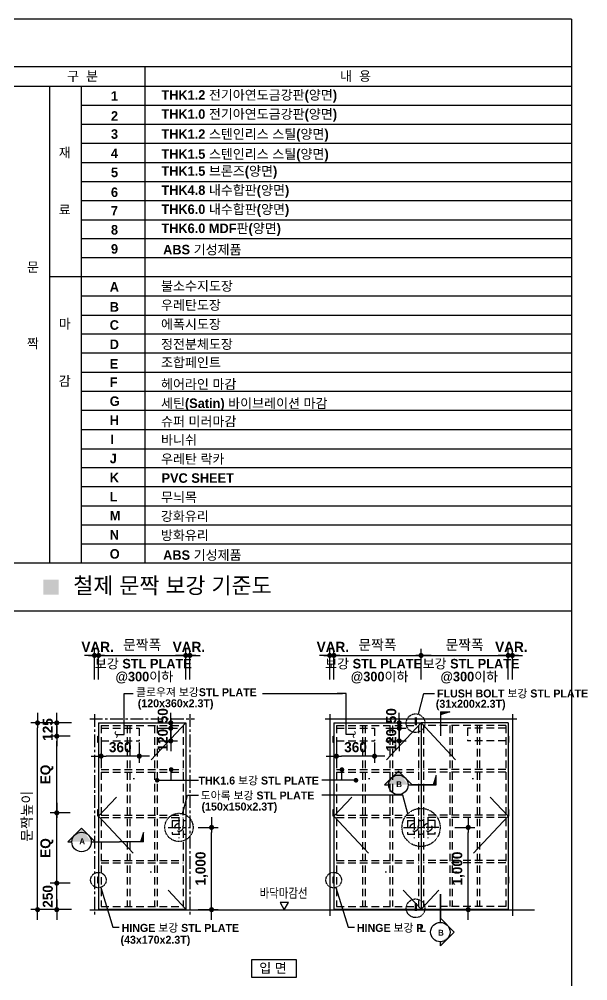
# Model space of a CAD drawing. Extents: x 2158 to 80698, y 2200 to 50885.
# Drawn here: x 56265 to 73092, y 21136 to 49582 of the extents above; entities that cross this region are included whole.
import ezdxf
from ezdxf.enums import TextEntityAlignment as Align

# ---------------------------------------------------------------- set-up
doc = ezdxf.new("R2010")
doc.units = 0
doc.header["$LTSCALE"] = 300
doc.header["$MEASUREMENT"] = 0
doc.header["$PDSIZE"] = -2
for name, pattern in [('CEN', [62, 60, -1, 0, -1]), ('CENTER', [2, 1.25, -0.25, 0.25, -0.25]), ('DASHDOT', [1, 0.5, -0.25, 0, -0.25]), ('HID', [2.3, 1.5, -0.8]), ('HIDDEN2', [1, 0.5, -0.5])]:
    doc.linetypes.add(name, pattern=pattern)
doc.layers.get('0').update_dxf_attribs({"linetype": 'CONTINUOUS'})
doc.layers.get('Defpoints').update_dxf_attribs({"color": 143, "linetype": 'CONTINUOUS'})
for name, color, linetype in [('A-ANNO-GRA1', 7, 'CONTINUOUS'), ('A-ANNO-LEAD', 4, 'CONTINUOUS'), ('A-ANNO-TEXT1', 7, 'CONTINUOUS'), ('A-CNTL', 1, 'CENTER'), ('A-CUTL', 7, 'CONTINUOUS'), ('A-DIMS', 7, 'CONTINUOUS'), ('A-DWXK-OPEN', 1, 'CENTER'), ('A-ELEV-LIN2', 7, 'CONTINUOUS'), ('A-MKXS-MAK1', 3, 'CONTINUOUS'), ('A-MKXS-MAK2', 3, 'CONTINUOUS'), ('A-MKXS-TEXT2', 7, 'CONTINUOUS'), ('A-ST-AXIS-BUB', 7, 'CONTINUOUS'), ('A-ST-AXIS-DIM', 7, 'CONTINUOUS'), ('A-XXXX-HID', 7, 'HID'), ('CEN1', 10, 'CEN'), ('DIM6', 6, 'CONTINUOUS'), ('ELE', 4, 'CONTINUOUS'), ('FIN2', 6, 'CONTINUOUS')]:
    doc.layers.add(name, color=color, linetype=linetype)
doc.styles.add('2020음성 1차', font='나눔고딕Bold.ttf')
doc.dimstyles.new('CDIM', dxfattribs={"dimscale": 100, "dimtxt": 3, "dimasz": 1, "dimexe": 2, "dimexo": 1, "dimgap": 1, "dimtad": 1, "dimdec": 0, "dimrnd": 0.5, "dimzin": 0, "dimdsep": 32, "dimtxsty": '2020음성 1차', "dimblk1": '_CIDOT', "dimblk2": '_CIDOT', "dimsah": 1, "dimcen": 5.5, "dimclrd": 2, "dimclre": 2, "dimclrt": 7, "dimadec": 0, "dimazin": 0, "dimtfac": 1, "dimtdec": 0, "dimtix": 1, "dimtmove": 2, "dimatfit": 1, "dimldrblk": 'DOT', "dimfxl": 1, "dimtolj": 1, "dimtzin": 0, "dimlwd": -1, "dimarcsym": 0})

# ---------------------------------------------------------------- blocks, each defined once
blk = doc.blocks.new('_CIDOT')
at = {"color": 0, "linetype": 'ByBlock'}
blk.add_line((2, 0), (-1, 0), dxfattribs=at)
at = {"color": 0, "linetype": 'ByBlock', "const_width": 0.5}
blk.add_lwpolyline([(-0.25, 0, 1), (0.25, 0, 1)], format="xyb", close=True, dxfattribs=at)
blk = doc.blocks.new('*D189')
at = {"layer": 'A-ST-AXIS-DIM'}
for p, q in [((57376, 24174), (57376, 24324)), ((57376, 23240), (57376, 24024)), ((57376, 23090), (57376, 22940))]:
    blk.add_line(p, q, dxfattribs=at)
at = {"layer": 'A-ST-AXIS-DIM', "lineweight": -2}
for p, q in [((57776, 24024), (57176, 24024)), ((57776, 23240), (57176, 23240))]:
    blk.add_line(p, q, dxfattribs=at)
at = {"layer": 'Defpoints', "color": 0}
for p in [(57376, 24024), (58594, 24024), (58594, 23240)]:
    blk.add_point(p, dxfattribs=at)
at = {"layer": 'A-ST-AXIS-DIM', "linetype": 'ByBlock', "xscale": 150, "yscale": 150, "zscale": 150}
for p, rotation in [((57376, 24024), 270), ((57376, 23240), 90)]:
    blk.add_blockref('_CIDOT', p, dxfattribs=dict(at, rotation=rotation))
at = {"layer": 'A-ST-AXIS-DIM', "color": 3, "ltscale": 10, "insert": (57111, 23632), "char_height": 300, "attachment_point": 5, "rotation": 90, "style": '2020음성 1차'}
blk.add_mtext('\\A1;250', dxfattribs=at)
blk = doc.blocks.new('_Dot')
at = {"color": 0, "lineweight": -2}
blk.add_line((-0.5, 0), (-1, 0), dxfattribs=at)
at = {"color": 0, "const_width": 0.5}
blk.add_lwpolyline([(-0.25, 0, 1), (0.25, 0, 1)], format="xyb", close=True, dxfattribs=at)
blk = doc.blocks.new('*D190')
at = {"layer": 'A-ELEV-LIN2', "linetype": 'Continuous', "lineweight": -2}
for p, q in [((57776, 26104), (57176, 26104)), ((57776, 24024), (57176, 24024))]:
    blk.add_line(p, q, dxfattribs=at)
at = {"layer": 'A-ELEV-LIN2', "linetype": 'Continuous'}
blk.add_line((57376, 24174), (57376, 25954), dxfattribs=at)
at = {"layer": 'Defpoints', "color": 0}
for p in [(57376, 26104), (58594, 26104), (58594, 24024)]:
    blk.add_point(p, dxfattribs=at)
at = {"layer": 'A-ELEV-LIN2', "linetype": 'ByBlock', "xscale": 150, "yscale": 150, "zscale": 150}
for p, rotation in [((57376, 26104), 90), ((57376, 24024), 270)]:
    blk.add_blockref('_CIDOT', p, dxfattribs=dict(at, rotation=rotation))
at = {"layer": 'A-ELEV-LIN2', "color": 3, "ltscale": 10, "insert": (57083, 25064), "char_height": 300, "attachment_point": 5, "rotation": 90, "style": '2020음성 1차'}
blk.add_mtext('\\A1;EQ', dxfattribs=at)
blk = doc.blocks.new('*D191')
at = {"layer": 'A-ST-AXIS-DIM', "lineweight": -2}
for p, q in [((57776, 28373), (57176, 28373)), ((57776, 26104), (57176, 26104))]:
    blk.add_line(p, q, dxfattribs=at)
at = {"layer": 'A-ST-AXIS-DIM'}
blk.add_line((57376, 26254), (57376, 28223), dxfattribs=at)
at = {"layer": 'Defpoints', "color": 0}
for p in [(57376, 28373), (58594, 28373), (58594, 26104)]:
    blk.add_point(p, dxfattribs=at)
at = {"layer": 'A-ST-AXIS-DIM', "linetype": 'ByBlock', "xscale": 150, "yscale": 150, "zscale": 150}
for p, rotation in [((57376, 28373), 90), ((57376, 26104), 270)]:
    blk.add_blockref('_CIDOT', p, dxfattribs=dict(at, rotation=rotation))
at = {"layer": 'A-ST-AXIS-DIM', "color": 3, "ltscale": 10, "insert": (57083, 27239), "char_height": 300, "attachment_point": 5, "rotation": 90, "style": '2020음성 1차'}
blk.add_mtext('\\A1;EQ', dxfattribs=at)
blk = doc.blocks.new('*D192')
at = {"layer": 'A-ST-AXIS-DIM'}
for p, q in [((57376, 28915), (57376, 29065)), ((57376, 28373), (57376, 28765)), ((57376, 28223), (57376, 28073))]:
    blk.add_line(p, q, dxfattribs=at)
at = {"layer": 'A-ST-AXIS-DIM', "lineweight": -2}
for p, q in [((57776, 28765), (57176, 28765)), ((57776, 28373), (57176, 28373))]:
    blk.add_line(p, q, dxfattribs=at)
at = {"layer": 'Defpoints', "color": 0}
for p in [(57376, 28765), (58594, 28765), (58594, 28373)]:
    blk.add_point(p, dxfattribs=at)
at = {"layer": 'A-ST-AXIS-DIM', "linetype": 'ByBlock', "xscale": 150, "yscale": 150, "zscale": 150}
for p, rotation in [((57376, 28765), 270), ((57376, 28373), 90)]:
    blk.add_blockref('_CIDOT', p, dxfattribs=dict(at, rotation=rotation))
at = {"layer": 'A-ST-AXIS-DIM', "color": 3, "ltscale": 10, "insert": (57111, 28569), "char_height": 300, "attachment_point": 5, "rotation": 90, "style": '2020음성 1차'}
blk.add_mtext('\\A1;125', dxfattribs=at)
blk = doc.blocks.new('*D193')
at = {"layer": 'A-ST-AXIS-DIM', "lineweight": -2}
for p, q in [((57808, 28765), (56608, 28765)), ((57808, 23240), (56608, 23240))]:
    blk.add_line(p, q, dxfattribs=at)
at = {"layer": 'A-ST-AXIS-DIM'}
blk.add_line((56808, 23390), (56808, 28615), dxfattribs=at)
at = {"layer": 'Defpoints', "color": 0}
for p in [(56808, 28765), (58349, 28765), (58349, 23240)]:
    blk.add_point(p, dxfattribs=at)
at = {"layer": 'A-ST-AXIS-DIM', "linetype": 'ByBlock', "xscale": 150, "yscale": 150, "zscale": 150}
for p, rotation in [((56808, 28765), 90), ((56808, 23240), 270)]:
    blk.add_blockref('_CIDOT', p, dxfattribs=dict(at, rotation=rotation))
at = {"layer": 'A-ST-AXIS-DIM', "color": 3, "ltscale": 10, "insert": (56505, 26002), "char_height": 300, "attachment_point": 5, "rotation": 90, "style": '2020음성 1차'}
blk.add_mtext('\\A1;문짝높이', dxfattribs=at)
blk = doc.blocks.new('*D194')
at = {"layer": 'A-ST-AXIS-DIM', "lineweight": -2}
for p, q in [((69153, 25673), (69753, 25673)), ((69153, 23240), (69753, 23240))]:
    blk.add_line(p, q, dxfattribs=at)
at = {"layer": 'A-ST-AXIS-DIM'}
blk.add_line((69553, 23390), (69553, 25523), dxfattribs=at)
at = {"layer": 'Defpoints', "color": 0}
for p in [(68335, 25673), (69553, 25673), (68335, 23240)]:
    blk.add_point(p, dxfattribs=at)
at = {"layer": 'A-ST-AXIS-DIM', "linetype": 'ByBlock', "xscale": 150, "yscale": 150, "zscale": 150}
for p, rotation in [((69553, 25673), 90), ((69553, 23240), 270)]:
    blk.add_blockref('_CIDOT', p, dxfattribs=dict(at, rotation=rotation))
at = {"layer": 'A-ST-AXIS-DIM', "color": 3, "ltscale": 10, "insert": (69260, 24456), "char_height": 300, "attachment_point": 5, "rotation": 90, "style": '2020음성 1차'}
blk.add_mtext('\\A1;1,000', dxfattribs=at)
blk = doc.blocks.new('*D195')
at = {"layer": 'A-ST-AXIS-DIM'}
for p, q in [((61044, 30760), (60894, 30760)), ((61316, 30760), (61194, 30760)), ((61466, 30760), (61616, 30760))]:
    blk.add_line(p, q, dxfattribs=at)
at = {"layer": 'A-ST-AXIS-DIM', "lineweight": -2}
for p, q in [((61194, 30044), (61194, 30960)), ((61316, 30044), (61316, 30960))]:
    blk.add_line(p, q, dxfattribs=at)
at = {"layer": 'Defpoints', "color": 0}
for p in [(61194, 30760), (61194, 29944), (61316, 29944)]:
    blk.add_point(p, dxfattribs=at)
at = {"layer": 'A-ST-AXIS-DIM', "linetype": 'ByBlock', "xscale": 150, "yscale": 150, "zscale": 150, "rotation": 180}
blk.add_blockref('_CIDOT', (61316, 30760), dxfattribs=at)
at = {"layer": 'A-ST-AXIS-DIM', "linetype": 'ByBlock', "xscale": 150, "yscale": 150, "zscale": 150}
blk.add_blockref('_CIDOT', (61194, 30760), dxfattribs=at)
at = {"layer": 'A-ST-AXIS-DIM', "color": 3, "ltscale": 10, "insert": (61286, 31014), "char_height": 300, "attachment_point": 5, "style": '2020음성 1차'}
blk.add_mtext('\\A1;VAR.', dxfattribs=at)
blk = doc.blocks.new('*D196')
at = {"layer": 'A-ST-AXIS-DIM'}
for p, q in [((58342, 30760), (58192, 30760)), ((58614, 30760), (58492, 30760)), ((58764, 30760), (58914, 30760))]:
    blk.add_line(p, q, dxfattribs=at)
at = {"layer": 'A-ST-AXIS-DIM', "lineweight": -2}
for p, q in [((58492, 30044), (58492, 30960)), ((58614, 30044), (58614, 30960))]:
    blk.add_line(p, q, dxfattribs=at)
at = {"layer": 'Defpoints', "color": 0}
for p in [(58492, 30760), (58492, 29944), (58614, 29944)]:
    blk.add_point(p, dxfattribs=at)
at = {"layer": 'A-ST-AXIS-DIM', "linetype": 'ByBlock', "xscale": 150, "yscale": 150, "zscale": 150, "rotation": 180}
blk.add_blockref('_CIDOT', (58614, 30760), dxfattribs=at)
at = {"layer": 'A-ST-AXIS-DIM', "linetype": 'ByBlock', "xscale": 150, "yscale": 150, "zscale": 150}
blk.add_blockref('_CIDOT', (58492, 30760), dxfattribs=at)
at = {"layer": 'A-ST-AXIS-DIM', "color": 3, "ltscale": 10, "insert": (58584, 31014), "char_height": 300, "attachment_point": 5, "style": '2020음성 1차'}
blk.add_mtext('\\A1;VAR.', dxfattribs=at)
blk = doc.blocks.new('*D197')
at = {"layer": 'A-ST-AXIS-DIM', "lineweight": -2}
for p, q in [((58614, 30044), (58614, 30960)), ((61194, 30044), (61194, 30960))]:
    blk.add_line(p, q, dxfattribs=at)
at = {"layer": 'A-ST-AXIS-DIM'}
blk.add_line((58764, 30760), (61044, 30760), dxfattribs=at)
at = {"layer": 'Defpoints', "color": 0}
for p in [(61194, 30760), (58614, 29944), (61194, 29944)]:
    blk.add_point(p, dxfattribs=at)
at = {"layer": 'A-ST-AXIS-DIM', "linetype": 'ByBlock', "xscale": 150, "yscale": 150, "zscale": 150, "rotation": 180}
blk.add_blockref('_CIDOT', (58614, 30760), dxfattribs=at)
at = {"layer": 'A-ST-AXIS-DIM', "linetype": 'ByBlock', "xscale": 150, "yscale": 150, "zscale": 150}
blk.add_blockref('_CIDOT', (61194, 30760), dxfattribs=at)
at = {"layer": 'A-ST-AXIS-DIM', "color": 3, "ltscale": 10, "insert": (59904, 31062), "char_height": 300, "attachment_point": 5, "style": '2020음성 1차'}
blk.add_mtext('\\A1;문짝폭', dxfattribs=at)
blk = doc.blocks.new('*D198')
at = {"layer": 'A-ST-AXIS-DIM', "lineweight": -2}
for p, q in [((58690, 28181), (58690, 27581)), ((59819, 28181), (59819, 27581))]:
    blk.add_line(p, q, dxfattribs=at)
at = {"layer": 'A-ST-AXIS-DIM'}
blk.add_line((59669, 27781), (58840, 27781), dxfattribs=at)
at = {"layer": 'Defpoints', "color": 0}
for p in [(58690, 28998), (59819, 28998), (58690, 27781)]:
    blk.add_point(p, dxfattribs=at)
at = {"layer": 'A-ST-AXIS-DIM', "linetype": 'ByBlock', "xscale": 150, "yscale": 150, "zscale": 150, "rotation": 180}
blk.add_blockref('_CIDOT', (58690, 27781), dxfattribs=at)
at = {"layer": 'A-ST-AXIS-DIM', "linetype": 'ByBlock', "xscale": 150, "yscale": 150, "zscale": 150}
blk.add_blockref('_CIDOT', (59819, 27781), dxfattribs=at)
at = {"layer": 'A-ST-AXIS-DIM', "color": 3, "ltscale": 10, "insert": (59254, 28046), "char_height": 300, "attachment_point": 5, "style": '2020음성 1차'}
blk.add_mtext('\\A1;360', dxfattribs=at)
blk = doc.blocks.new('*D199')
at = {"layer": 'A-ST-AXIS-DIM'}
for p, q in [((60750, 28755), (60750, 28905)), ((60750, 28232), (60750, 28605)), ((60750, 28082), (60750, 27932))]:
    blk.add_line(p, q, dxfattribs=at)
at = {"layer": 'A-ST-AXIS-DIM', "lineweight": -2}
for p, q in [((60350, 28605), (60950, 28605)), ((60350, 28232), (60950, 28232))]:
    blk.add_line(p, q, dxfattribs=at)
at = {"layer": 'Defpoints', "color": 0}
for p in [(59532, 28605), (60750, 28605), (59532, 28232)]:
    blk.add_point(p, dxfattribs=at)
at = {"layer": 'A-ST-AXIS-DIM', "linetype": 'ByBlock', "xscale": 150, "yscale": 150, "zscale": 150}
for p, rotation in [((60750, 28605), 270), ((60750, 28232), 90)]:
    blk.add_blockref('_CIDOT', p, dxfattribs=dict(at, rotation=rotation))
at = {"layer": 'A-ST-AXIS-DIM', "color": 3, "ltscale": 10, "insert": (60514, 28253), "char_height": 300, "attachment_point": 5, "rotation": 90, "style": '2020음성 1차'}
blk.add_mtext('\\A1;120', dxfattribs=at)
blk = doc.blocks.new('*D200')
at = {"layer": 'A-ST-AXIS-DIM'}
for p, q in [((60750, 28915), (60750, 29065)), ((60750, 28605), (60750, 28765)), ((60750, 28455), (60750, 28305))]:
    blk.add_line(p, q, dxfattribs=at)
at = {"layer": 'A-ST-AXIS-DIM', "lineweight": -2}
for p, q in [((60350, 28765), (60950, 28765)), ((60350, 28605), (60950, 28605))]:
    blk.add_line(p, q, dxfattribs=at)
at = {"layer": 'Defpoints', "color": 0}
for p in [(59532, 28765), (60750, 28765), (59532, 28605)]:
    blk.add_point(p, dxfattribs=at)
at = {"layer": 'A-ST-AXIS-DIM', "linetype": 'ByBlock', "xscale": 150, "yscale": 150, "zscale": 150}
for p, rotation in [((60750, 28765), 270), ((60750, 28605), 90)]:
    blk.add_blockref('_CIDOT', p, dxfattribs=dict(at, rotation=rotation))
at = {"layer": 'A-ST-AXIS-DIM', "color": 3, "ltscale": 10, "insert": (60514, 28977), "char_height": 300, "attachment_point": 5, "rotation": 90, "style": '2020음성 1차'}
blk.add_mtext('\\A1;50', dxfattribs=at)
blk = doc.blocks.new('*D201')
at = {"layer": 'A-ST-AXIS-DIM', "lineweight": -2}
for p, q in [((65653, 28181), (65653, 27581)), ((66782, 28181), (66782, 27581))]:
    blk.add_line(p, q, dxfattribs=at)
at = {"layer": 'A-ST-AXIS-DIM'}
blk.add_line((66632, 27781), (65803, 27781), dxfattribs=at)
at = {"layer": 'Defpoints', "color": 0}
for p in [(65653, 28998), (66782, 28998), (65653, 27781)]:
    blk.add_point(p, dxfattribs=at)
at = {"layer": 'A-ST-AXIS-DIM', "linetype": 'ByBlock', "xscale": 150, "yscale": 150, "zscale": 150, "rotation": 180}
blk.add_blockref('_CIDOT', (65653, 27781), dxfattribs=at)
at = {"layer": 'A-ST-AXIS-DIM', "linetype": 'ByBlock', "xscale": 150, "yscale": 150, "zscale": 150}
blk.add_blockref('_CIDOT', (66782, 27781), dxfattribs=at)
at = {"layer": 'A-ST-AXIS-DIM', "color": 3, "ltscale": 10, "insert": (66218, 28046), "char_height": 300, "attachment_point": 5, "style": '2020음성 1차'}
blk.add_mtext('\\A1;360', dxfattribs=at)
blk = doc.blocks.new('*D202')
at = {"layer": 'A-ST-AXIS-DIM'}
for p, q in [((67512, 28755), (67512, 28905)), ((67512, 28232), (67512, 28605)), ((67512, 28082), (67512, 27932))]:
    blk.add_line(p, q, dxfattribs=at)
at = {"layer": 'A-ST-AXIS-DIM', "lineweight": -2}
for p, q in [((67112, 28605), (67712, 28605)), ((67112, 28232), (67712, 28232))]:
    blk.add_line(p, q, dxfattribs=at)
at = {"layer": 'Defpoints', "color": 0}
for p in [(66295, 28605), (67512, 28605), (66295, 28232)]:
    blk.add_point(p, dxfattribs=at)
at = {"layer": 'A-ST-AXIS-DIM', "linetype": 'ByBlock', "xscale": 150, "yscale": 150, "zscale": 150}
for p, rotation in [((67512, 28605), 270), ((67512, 28232), 90)]:
    blk.add_blockref('_CIDOT', p, dxfattribs=dict(at, rotation=rotation))
at = {"layer": 'A-ST-AXIS-DIM', "color": 3, "ltscale": 10, "insert": (67276, 28253), "char_height": 300, "attachment_point": 5, "rotation": 90, "style": '2020음성 1차'}
blk.add_mtext('\\A1;120', dxfattribs=at)
blk = doc.blocks.new('*D203')
at = {"layer": 'A-ST-AXIS-DIM'}
for p, q in [((67512, 28915), (67512, 29065)), ((67512, 28605), (67512, 28765)), ((67512, 28455), (67512, 28305))]:
    blk.add_line(p, q, dxfattribs=at)
at = {"layer": 'A-ST-AXIS-DIM', "lineweight": -2}
for p, q in [((67112, 28765), (67712, 28765)), ((67112, 28605), (67712, 28605))]:
    blk.add_line(p, q, dxfattribs=at)
at = {"layer": 'Defpoints', "color": 0}
for p in [(66295, 28765), (67512, 28765), (66295, 28605)]:
    blk.add_point(p, dxfattribs=at)
at = {"layer": 'A-ST-AXIS-DIM', "linetype": 'ByBlock', "xscale": 150, "yscale": 150, "zscale": 150}
for p, rotation in [((67512, 28765), 270), ((67512, 28605), 90)]:
    blk.add_blockref('_CIDOT', p, dxfattribs=dict(at, rotation=rotation))
at = {"layer": 'A-ST-AXIS-DIM', "color": 3, "ltscale": 10, "insert": (67276, 28977), "char_height": 300, "attachment_point": 5, "rotation": 90, "style": '2020음성 1차'}
blk.add_mtext('\\A1;50', dxfattribs=at)
blk = doc.blocks.new('*D204')
at = {"layer": 'A-DIMS'}
for p, q in [((70587, 30760), (70437, 30760)), ((70859, 30760), (70737, 30760)), ((71009, 30760), (71159, 30760))]:
    blk.add_line(p, q, dxfattribs=at)
at = {"layer": 'A-DIMS', "lineweight": -2}
for p, q in [((70737, 30044), (70737, 30960)), ((70859, 30044), (70859, 30960))]:
    blk.add_line(p, q, dxfattribs=at)
at = {"layer": 'Defpoints', "color": 0}
for p in [(70737, 30760), (70737, 29944), (70859, 29944)]:
    blk.add_point(p, dxfattribs=at)
at = {"layer": 'A-DIMS', "linetype": 'ByBlock', "xscale": 150, "yscale": 150, "zscale": 150, "rotation": 180}
blk.add_blockref('_CIDOT', (70859, 30760), dxfattribs=at)
at = {"layer": 'A-DIMS', "linetype": 'ByBlock', "xscale": 150, "yscale": 150, "zscale": 150}
blk.add_blockref('_CIDOT', (70737, 30760), dxfattribs=at)
at = {"layer": 'A-DIMS', "color": 3, "ltscale": 10, "insert": (70829, 31014), "char_height": 300, "attachment_point": 5, "style": '2020음성 1차'}
blk.add_mtext('\\A1;VAR.', dxfattribs=at)
blk = doc.blocks.new('*D205')
at = {"layer": 'A-ST-AXIS-DIM'}
for p, q in [((65306, 30760), (65156, 30760)), ((65578, 30760), (65456, 30760)), ((65728, 30760), (65878, 30760))]:
    blk.add_line(p, q, dxfattribs=at)
at = {"layer": 'A-ST-AXIS-DIM', "lineweight": -2}
for p, q in [((65456, 30044), (65456, 30960)), ((65578, 30044), (65578, 30960))]:
    blk.add_line(p, q, dxfattribs=at)
at = {"layer": 'Defpoints', "color": 0}
for p in [(65456, 30760), (65456, 29944), (65578, 29944)]:
    blk.add_point(p, dxfattribs=at)
at = {"layer": 'A-ST-AXIS-DIM', "linetype": 'ByBlock', "xscale": 150, "yscale": 150, "zscale": 150, "rotation": 180}
blk.add_blockref('_CIDOT', (65578, 30760), dxfattribs=at)
at = {"layer": 'A-ST-AXIS-DIM', "linetype": 'ByBlock', "xscale": 150, "yscale": 150, "zscale": 150}
blk.add_blockref('_CIDOT', (65456, 30760), dxfattribs=at)
at = {"layer": 'A-ST-AXIS-DIM', "color": 3, "ltscale": 10, "insert": (65547, 31014), "char_height": 300, "attachment_point": 5, "style": '2020음성 1차'}
blk.add_mtext('\\A1;VAR.', dxfattribs=at)
blk = doc.blocks.new('*D206')
at = {"layer": 'A-ST-AXIS-DIM', "lineweight": -2}
for p, q in [((65578, 30044), (65578, 30960)), ((68157, 30044), (68157, 30960))]:
    blk.add_line(p, q, dxfattribs=at)
at = {"layer": 'A-ST-AXIS-DIM'}
blk.add_line((65728, 30760), (68007, 30760), dxfattribs=at)
at = {"layer": 'Defpoints', "color": 0}
for p in [(68157, 30760), (65578, 29944), (68157, 29944)]:
    blk.add_point(p, dxfattribs=at)
at = {"layer": 'A-ST-AXIS-DIM', "linetype": 'ByBlock', "xscale": 150, "yscale": 150, "zscale": 150, "rotation": 180}
blk.add_blockref('_CIDOT', (65578, 30760), dxfattribs=at)
at = {"layer": 'A-ST-AXIS-DIM', "linetype": 'ByBlock', "xscale": 150, "yscale": 150, "zscale": 150}
blk.add_blockref('_CIDOT', (68157, 30760), dxfattribs=at)
at = {"layer": 'A-ST-AXIS-DIM', "color": 3, "ltscale": 10, "insert": (66868, 31062), "char_height": 300, "attachment_point": 5, "style": '2020음성 1차'}
blk.add_mtext('\\A1;문짝폭', dxfattribs=at)
blk = doc.blocks.new('*D207')
at = {"layer": 'A-ST-AXIS-DIM', "lineweight": -2}
for p, q in [((68157, 30044), (68157, 30960)), ((70737, 30044), (70737, 30960))]:
    blk.add_line(p, q, dxfattribs=at)
at = {"layer": 'A-ST-AXIS-DIM'}
blk.add_line((68307, 30760), (70587, 30760), dxfattribs=at)
at = {"layer": 'Defpoints', "color": 0}
for p in [(70737, 30760), (68157, 29944), (70737, 29944)]:
    blk.add_point(p, dxfattribs=at)
at = {"layer": 'A-ST-AXIS-DIM', "linetype": 'ByBlock', "xscale": 150, "yscale": 150, "zscale": 150, "rotation": 180}
blk.add_blockref('_CIDOT', (68157, 30760), dxfattribs=at)
at = {"layer": 'A-ST-AXIS-DIM', "linetype": 'ByBlock', "xscale": 150, "yscale": 150, "zscale": 150}
blk.add_blockref('_CIDOT', (70737, 30760), dxfattribs=at)
at = {"layer": 'A-ST-AXIS-DIM', "color": 3, "ltscale": 10, "insert": (69447, 31062), "char_height": 300, "attachment_point": 5, "style": '2020음성 1차'}
blk.add_mtext('\\A1;문짝폭', dxfattribs=at)
blk = doc.blocks.new('*D210')
at = {"layer": 'A-ST-AXIS-DIM', "lineweight": -2}
for p, q in [((61557, 25673), (62157, 25673)), ((61557, 23240), (62157, 23240))]:
    blk.add_line(p, q, dxfattribs=at)
at = {"layer": 'A-ST-AXIS-DIM'}
blk.add_line((61957, 23390), (61957, 25523), dxfattribs=at)
at = {"layer": 'Defpoints', "color": 0}
for p in [(60740, 25673), (61957, 25673), (60740, 23240)]:
    blk.add_point(p, dxfattribs=at)
at = {"layer": 'A-ST-AXIS-DIM', "linetype": 'ByBlock', "xscale": 150, "yscale": 150, "zscale": 150}
for p, rotation in [((61957, 25673), 90), ((61957, 23240), 270)]:
    blk.add_blockref('_CIDOT', p, dxfattribs=dict(at, rotation=rotation))
at = {"layer": 'A-ST-AXIS-DIM', "color": 3, "ltscale": 10, "insert": (61664, 24456), "char_height": 300, "attachment_point": 5, "rotation": 90, "style": '2020음성 1차'}
blk.add_mtext('\\A1;1,000', dxfattribs=at)

msp = doc.modelspace()

# ---------------------------------------------------------------- hatches: boundary and pattern name
at = {"layer": 'A-MKXS-MAK1'}
h = msp.add_hatch(color=256, dxfattribs=at)
h.dxf.hatch_style = 1
edge = h.paths.add_edge_path()
edge.add_line((67891.4, 26935.5), (67483.6, 27343.3))
edge.add_line((67483.6, 27343.3), (67075.8, 26935.5))
edge.add_line((67075.8, 26935.5), (67195.3, 26935.5))
edge.add_arc((67483.6, 26935.5), 288.4, 360, 180, ccw=False)
edge.add_line((67772, 26935.5), (67891.4, 26935.5))
edge = h.paths.add_edge_path(flags=17)
edge.add_line((67891.4, 26935.5), (67483.6, 27343.3))
edge.add_arc((67483.6, 26935.5), 288.4, 0, 180)
h = msp.add_hatch(color=256, dxfattribs=at)
h.dxf.hatch_style = 1
edge = h.paths.add_edge_path()
edge.add_line((58513.4, 25247.3), (58105.6, 25655.1))
edge.add_line((58105.6, 25655.1), (57697.8, 25247.3))
edge.add_line((57697.8, 25247.3), (57817.2, 25247.3))
edge.add_arc((58105.6, 25247.3), 288.4, 360, 180, ccw=False)
edge.add_line((58393.9, 25247.3), (58513.4, 25247.3))
edge = h.paths.add_edge_path(flags=17)
edge.add_line((58513.4, 25247.3), (58105.6, 25655.1))
edge.add_arc((58105.6, 25247.3), 288.4, 0, 180)
h = msp.add_hatch(color=256, dxfattribs=at)
h.dxf.hatch_style = 1
edge = h.paths.add_edge_path()
edge.add_line((68732.4, 22980.5), (69140.2, 22572.6))
edge.add_line((69140.2, 22572.6), (68732.4, 22164.8))
edge.add_line((68732.4, 22164.8), (68732.4, 22284.3))
edge.add_arc((68732.4, 22572.6), 288.4, 270, 90)
edge.add_line((68732.4, 22861), (68732.4, 22980.5))
edge = h.paths.add_edge_path(flags=17)
edge.add_line((68732.4, 22980.5), (69140.2, 22572.6))
edge.add_arc((68732.4, 22572.6), 288.4, 270, 90, ccw=False)

# ---------------------------------------------------------------- linework, layer by layer
at = {"layer": 'A-ANNO-GRA1'}
for p, q in [((72608.3, 49582.1), (2200, 49582.1)), ((72608.3, 49582.1), (72608.3, 2200)), ((72608.3, 48170.2), (21496.4, 48170.2)), ((59993.8, 33486.1), (59993.8, 48170.2)), ((39849, 47605.4), (72608.3, 47605.4)), ((57170, 33486.1), (57170, 47605.4)), ((58111.3, 33486.1), (58111.3, 47605.4)), ((58111.3, 47040.7), (72608.3, 47040.7)), ((58111.3, 46475.9), (72608.3, 46475.9)), ((58111.3, 45911.1), (72608.3, 45911.1)), ((58111.3, 45346.3), (72608.3, 45346.3)), ((58111.3, 44781.6), (72608.3, 44781.6)), ((58111.3, 44216.8), (72608.3, 44216.8)), ((58111.3, 43652), (72608.3, 43652)), ((72608.3, 43087.3), (58111.3, 43087.3)), ((72608.3, 42522.5), (58111.3, 42522.5)), ((72608.3, 41957.7), (57170, 41957.7)), ((72608.3, 41392.9), (58111.3, 41392.9)), ((58111.3, 40828.2), (72608.3, 40828.2)), ((72608.3, 40263.4), (58111.3, 40263.4)), ((72608.3, 39698.6), (58111.3, 39698.6)), ((72608.3, 39133.8), (58111.3, 39133.8)), ((72608.3, 38569.1), (58111.3, 38569.1)), ((72608.3, 38004.3), (58111.3, 38004.3)), ((72608.3, 37439.5), (58111.3, 37439.5)), ((58111.3, 36874.8), (72608.3, 36874.8)), ((72608.3, 36310), (58111.3, 36310)), ((72608.3, 35745.2), (58111.3, 35745.2)), ((72608.3, 35180.4), (58111.3, 35180.4)), ((72608.3, 34615.7), (58111.3, 34615.7)), ((72608.3, 34050.9), (58111.3, 34050.9)), ((72608.3, 33486.1), (2200, 33486.1)), ((72608.3, 32074.2), (2200, 32074.2))]:
    msp.add_line(p, q, dxfattribs=at)
msp.add_lwpolyline([(63150, 21761), (64464.3, 21761), (64464.3, 21235.3), (63150, 21235.3)], close=True, dxfattribs=at)
at = {"layer": 'A-ANNO-LEAD'}
for p, q in [((59374, 29638.4), (59634.2, 29638.4)), ((59374, 28420.5), (59374, 29638.4)), ((65939.4, 29638.4), (65679.2, 29638.4)), ((65939.4, 28420.5), (65939.4, 29638.4)), ((68077.7, 29021.4), (68235.6, 29638.4)), ((68235.6, 29638.4), (68557.8, 29638.4)), ((59132.4, 28420.5), (59374, 28420.5)), ((66181.1, 28420.5), (65939.4, 28420.5)), ((60761.7, 27067.5), (60761.7, 27383.9)), ((65816.1, 27067.5), (65816.1, 27383.9)), ((60346.9, 27067.5), (61568.1, 27067.5)), ((66230.9, 27067.5), (65219.7, 27067.5)), ((61099.8, 26076.4), (61246.7, 26624.6)), ((61246.7, 26624.6), (61568.1, 26624.6)), ((67622.6, 26624.6), (65219.7, 26624.6)), ((67769.5, 26076.4), (67622.6, 26624.6)), ((58675.7, 23896.1), (59038.4, 22724.4)), ((65639.1, 23896.1), (66001.8, 22724.4)), ((59038.4, 22724.4), (59220.8, 22724.4)), ((66001.8, 22724.4), (66184.2, 22724.4))]:
    msp.add_line(p, q, dxfattribs=at)
at = {"layer": 'A-ANNO-LEAD', "const_width": 28.2}
for points in [[(59132.4, 28511.6, 0.680721), (59132.4, 28420.5, -0.680721), (59132.4, 28329.4)], [(66181.1, 28511.6, -0.680721), (66181.1, 28420.5, 0.680721), (66181.1, 28329.4)]]:
    msp.add_lwpolyline(points, format="xyb", dxfattribs=at)
at = {"layer": 'A-ANNO-LEAD', "const_width": 68.5}
for points in [[(60727.5, 27383.9, -1), (60795.9, 27383.9, -1)], [(65850.3, 27383.9, 1), (65781.9, 27383.9, 1)], [(60312.7, 27067.5, -1), (60381.2, 27067.5, -1)], [(66265.1, 27067.5, 1), (66196.7, 27067.5, 1)]]:
    msp.add_lwpolyline(points, format="xyb", close=True, dxfattribs=at)
at = {"layer": 'A-CNTL', "color": 1}
for p, q in [((58492.2, 29022.9), (58492.2, 23058.9)), ((61316.1, 29022.9), (61316.1, 23058.9)), ((58356.7, 28887.4), (61451.6, 28887.4))]:
    msp.add_line(p, q, dxfattribs=at)
at = {"layer": 'A-CNTL'}
for p, q in [((60991.7, 25979.3), (60991.7, 25354.1)), ((67955.1, 25979.3), (67955.1, 25354.1)), ((68359.8, 25979.3), (68359.8, 25354.1)), ((60670.4, 25672.9), (61302.9, 25672.9)), ((67633.8, 25672.9), (68266.3, 25672.9)), ((68681.1, 25672.9), (68048.6, 25672.9))]:
    msp.add_line(p, q, dxfattribs=at)
at = {"layer": 'A-CUTL'}
msp.add_line((63460.5, 29638.4), (65833, 29638.4), dxfattribs=at)
at = {"layer": 'A-DWXK-OPEN', "color": 1, "linetype": 'DASHDOT', "ltscale": 10}
for points in [[(61194.1, 28765.4), (58614.2, 26002.5), (61194.1, 23258.4)], [(68157.4, 28765.4), (65577.6, 26002.5), (68157.4, 23258.4)], [(68157.4, 28765.4), (70737.3, 26002.5), (68157.4, 23258.4)]]:
    msp.add_lwpolyline(points, dxfattribs=at)
at = {"layer": 'A-ELEV-LIN2', "linetype": 'Continuous'}
for p, q in [((58614.2, 28765.4), (61194.1, 28765.4)), ((58614.2, 28765.4), (58614.2, 23258.4)), ((61194.1, 28765.4), (61194.1, 23258.4)), ((65577.6, 28765.4), (65577.6, 23258.4)), ((65577.6, 28765.4), (68157.4, 28765.4)), ((70737.3, 28765.4), (68157.4, 28765.4)), ((68157.4, 28765.4), (68157.4, 23258.4)), ((70737.3, 28765.4), (70737.3, 23258.4)), ((58614.2, 23258.4), (61194.1, 23258.4)), ((65577.6, 23258.4), (70737.3, 23258.4))]:
    msp.add_line(p, q, dxfattribs=at)
for points in [[(58614.2, 28373.2), (58614.2, 28184.9), (58595.4, 28184.9), (58595.4, 28373.2)], [(65577.6, 28373.2), (65577.6, 28184.9), (65558.7, 28184.9), (65558.7, 28373.2)], [(70737.3, 28373.2), (70737.3, 28184.9), (70756.2, 28184.9), (70756.2, 28373.2)], [(58614.2, 26198.6), (58614.2, 26010.3), (58595.4, 26010.3), (58595.4, 26198.6)], [(65577.6, 26198.6), (65577.6, 26010.3), (65558.7, 26010.3), (65558.7, 26198.6)], [(70737.3, 26198.6), (70737.3, 26010.3), (70756.2, 26010.3), (70756.2, 26198.6)], [(58614.2, 24212.3), (58614.2, 24024), (58595.4, 24024), (58595.4, 24212.3)], [(65577.6, 24212.3), (65577.6, 24024), (65558.7, 24024), (65558.7, 24212.3)], [(70737.3, 24212.3), (70737.3, 24024), (70756.2, 24024), (70756.2, 24212.3)]]:
    msp.add_lwpolyline(points, close=True, dxfattribs=at)
at = {"layer": 'A-MKXS-MAK1'}
for p, q in [((68732.4, 29095.3), (68732.4, 28382.4)), ((69008.4, 29095.3), (68732.4, 29005.5)), ((68732.4, 29095.3), (69008.4, 29095.3)), ((67079.7, 26931.6), (67487.5, 27339.4)), ((67895.3, 26931.6), (67487.5, 27339.4)), ((68607.6, 27211.5), (68517.9, 26935.5)), ((68607.6, 26935.5), (68607.6, 27211.5)), ((67079.7, 26931.6), (67199.1, 26931.6)), ((67775.9, 26931.6), (67895.3, 26931.6)), ((67891.4, 26935.5), (68607.6, 26935.5)), ((68607.6, 26935.5), (67894.8, 26935.5)), ((57701.6, 25243.4), (58109.5, 25651.2)), ((58517.3, 25243.4), (58109.5, 25651.2)), ((59942.4, 25523.3), (59852.7, 25247.3)), ((59942.4, 25247.3), (59942.4, 25523.3)), ((57701.6, 25243.4), (57821.1, 25243.4)), ((58397.8, 25243.4), (58517.3, 25243.4)), ((58513.4, 25247.3), (59229.6, 25247.3)), ((59942.4, 25247.3), (59229.6, 25247.3)), ((68732.4, 22980.5), (68732.4, 23696.7)), ((68732.4, 23696.7), (68732.4, 22983.8)), ((68728.5, 22984.3), (69136.4, 22576.5)), ((68728.5, 22864.9), (68728.5, 22984.3)), ((68728.5, 22168.7), (69136.4, 22576.5)), ((68728.5, 22168.7), (68728.5, 22288.2))]:
    msp.add_line(p, q, dxfattribs=at)
for centre in [(67487.5, 26931.6), (58109.5, 25243.4), (68728.5, 22576.5)]:
    msp.add_circle(centre, 288.4, dxfattribs=at)
for points in [[(69008.4, 29095.3), (68732.4, 29095.3), (68732.4, 29005.5)], [(68607.6, 27211.5), (68607.6, 26935.5), (68517.9, 26935.5)], [(59942.4, 25523.3), (59942.4, 25247.3), (59852.7, 25247.3)]]:
    msp.add_solid(points, dxfattribs=at)
at = {"layer": 'A-MKXS-MAK2', "linetype": 'HIDDEN2', "ltscale": 0.01}
for centre, radius in [((67995.9, 28757.1), 276.6), ((68157.4, 25672.9), 564), ((60991.7, 25672.9), 417.8), ((58607.8, 24115.3), 229.5), ((65571.2, 24115.3), 229.5), ((67995.9, 23280.4), 276.6)]:
    msp.add_circle(centre, radius, dxfattribs=at)
at = {"layer": 'A-ST-AXIS-BUB'}
for p, q in [((63985.6, 23451.6), (64108, 23239.6)), ((64230.4, 23451.6), (63985.6, 23451.6)), ((64108, 23239.6), (64230.4, 23451.6))]:
    msp.add_line(p, q, dxfattribs=at)
msp.add_solid([(56976.2, 33006.1), (57428, 33006.1), (56976.2, 32554.2), (57428, 32554.2)], dxfattribs=at)
at = {"layer": 'A-XXXX-HID', "ltscale": 0.5}
for p, q in [((67984.9, 28927), (67984.9, 28593.8)), ((68014.8, 28927), (68014.8, 28593.8)), ((58689.5, 28690.1), (61118.8, 28690.1)), ((58689.5, 28690.1), (58689.5, 23333.8)), ((58689.5, 28608.5), (59819, 28608.5)), ((59462.1, 28690.1), (59462.1, 23333.8)), ((59537.4, 28690.1), (59537.4, 23333.8)), ((59819, 28608.5), (59819, 28232)), ((60271.6, 28690.1), (60271.6, 23333.8)), ((60346.9, 28690.1), (60346.9, 23333.8)), ((61118.8, 28690.1), (61118.8, 23333.8)), ((65652.9, 28690.1), (65652.9, 23333.8)), ((65652.9, 28690.1), (68082.1, 28690.1)), ((65652.9, 28608.5), (66782.4, 28608.5)), ((66425.5, 28690.1), (66425.5, 23333.8)), ((66500.8, 28690.1), (66500.8, 23333.8)), ((66782.4, 28608.5), (66782.4, 28232)), ((67235, 28690.1), (67235, 23333.8)), ((67310.3, 28690.1), (67310.3, 23333.8)), ((68082.1, 28690.1), (68082.1, 23333.8)), ((70662, 28690.1), (68232.7, 28690.1)), ((68232.7, 28690.1), (68232.7, 23333.8)), ((69004.6, 28690.1), (69004.6, 23333.8)), ((69079.9, 28690.1), (69079.9, 23333.8)), ((70662, 28608.5), (69532.5, 28608.5)), ((69532.5, 28608.5), (69532.5, 28232)), ((69814.1, 28690.1), (69814.1, 23333.8)), ((69889.4, 28690.1), (69889.4, 23333.8)), ((70662, 28690.1), (70662, 23333.8)), ((58689.5, 28232), (59819, 28232)), ((65652.9, 28232), (66782.4, 28232)), ((70662, 28232), (69532.5, 28232)), ((58689.5, 27383.9), (61118.8, 27383.9)), ((58689.5, 27308.6), (61118.8, 27308.6)), ((65652.9, 27383.9), (68082.1, 27383.9)), ((65652.9, 27308.6), (68082.1, 27308.6)), ((70662, 27383.9), (68232.7, 27383.9)), ((70662, 27308.6), (68232.7, 27308.6)), ((58689.5, 26040.1), (61118.8, 26040.1)), ((58689.5, 25964.8), (61118.8, 25964.8)), ((65652.9, 26040.1), (68082.1, 26040.1)), ((65652.9, 25964.8), (68082.1, 25964.8)), ((70662, 26040.1), (68232.7, 26040.1)), ((70662, 25964.8), (68232.7, 25964.8)), ((60789.3, 25875.2), (61194.1, 25875.2)), ((60789.3, 25875.2), (60789.3, 25470.5)), ((67752.7, 25875.2), (68157.4, 25875.2)), ((67752.7, 25875.2), (67752.7, 25470.5)), ((68571.6, 25875.2), (68166.9, 25875.2)), ((68562.2, 25875.2), (68562.2, 25470.5)), ((60789.3, 25470.5), (61194.1, 25470.5)), ((67752.7, 25470.5), (68157.4, 25470.5)), ((68571.6, 25470.5), (68166.9, 25470.5)), ((58689.5, 24696.4), (61118.8, 24696.4)), ((58689.5, 24621.1), (61118.8, 24621.1)), ((65652.9, 24696.4), (68082.1, 24696.4)), ((65652.9, 24621.1), (68082.1, 24621.1)), ((70662, 24696.4), (68232.7, 24696.4)), ((70662, 24621.1), (68232.7, 24621.1)), ((58689.5, 23333.8), (61118.8, 23333.8)), ((65652.9, 23333.8), (68082.1, 23333.8)), ((67984.9, 23432.1), (67984.9, 23099)), ((68014.8, 23432.1), (68014.8, 23099)), ((70662, 23333.8), (68232.7, 23333.8))]:
    msp.add_line(p, q, dxfattribs=at)
for centre in [(60991.7, 25672.9), (67955.1, 25672.9), (68359.8, 25672.9)]:
    msp.add_circle(centre, 118.1, dxfattribs=at)
at = {"layer": 'CEN1', "color": 1}
for p, q in [((65455.6, 29022.9), (65455.6, 23058.9)), ((70859.3, 29022.9), (70859.3, 23058.9)), ((65320, 28887.4), (70994.9, 28887.4))]:
    msp.add_line(p, q, dxfattribs=at)
at = {"layer": 'DIM6'}
msp.add_line((58614.2, 28124.9), (58614.2, 27500.7), dxfattribs=at)
at = {"layer": 'ELE'}
msp.add_line((68157.4, 28765.4), (68157.4, 23258.4), dxfattribs=at)
at = {"layer": 'FIN2'}
msp.add_line((58356.7, 23239.6), (71514.5, 23239.6), dxfattribs=at)

# ---------------------------------------------------------------- texts
at = {"layer": 'A-ANNO-TEXT1', "style": '2020음성 1차'}
for s, p in [('내  용', (66216.3, 47759.3)), ('구  분', (58139.8, 47759.3))]:
    msp.add_text(s, height=282.39, dxfattribs=at).set_placement(p, align=Align.CENTER)
for s, height, p in [('THK1.2 전기아연도금강판(양면)', 282.386, (60471.6, 47201.2)), ('1', 282.4, (58979.6, 47170.4)), ('THK1.0 전기아연도금강판(양면)', 282.386, (60471.6, 46636.4)), ('2', 282.4, (58979.6, 46579)), ('3', 282.4, (58979.6, 46044.4)), ('THK1.2 스텐인리스 스틸(양면)', 282.386, (60471.9, 46044.4)), ('재', 282.4, (57433.7, 45497.7)), ('4', 282.4, (58979.6, 45474)), ('THK1.5 스텐인리스 스틸(양면)', 282.386, (60471.9, 45453)), ('THK1.5 브론즈(양면)', 282.386, (60472.2, 44950)), ('5', 282.4, (58979.6, 44909.3)), ('THK4.8 내수합판(양면)', 282.386, (60472.2, 44385.3)), ('6', 282.4, (58979.6, 44323.5)), ('료', 282.4, (57433.7, 43803.4)), ('THK6.0 내수합판(양면)', 282.386, (60472.2, 43820.5)), ('7', 282.4, (58979.6, 43776.3)), ('THK6.0 MDF판(양면)', 282.386, (60472.2, 43255.7)), ('8', 282.4, (58979.6, 43211.5)), ('9', 282.4, (58979.6, 42646.7)), ('ABS 기성제품', 282.39, (60523.7, 42625.5)), ('문', 282.4, (56492.4, 42109.1)), ('불소수지도장', 282.39, (60461.2, 41548.9)), ('A', 282.4, (58944.1, 41522.7)), ('우레탄도장', 282.39, (60461.2, 40984.1)), ('B', 282.4, (58944.1, 40931.2)), ('마', 282.4, (57433.7, 40432.9)), ('C', 282.4, (58942.9, 40395)), ('에폭시도장', 282.39, (60461.2, 40419.3)), ('짝', 282.4, (56492.4, 39850)), ('정전분체도장', 282.39, (60461.2, 39827.9)), ('D', 282.4, (58942.9, 39824.3)), ('조합페인트', 282.39, (60461.2, 39289.8)), ('E', 282.4, (58944, 39246.6)), ('감', 282.4, (57433.7, 38738.5)), ('F', 282.4, (58944, 38706.2)), ('헤어라인 마감', 282.39, (60461.2, 38645)), ('G', 282.4, (58944, 38141.4)), ('세틴(Satin) 바이브레이션 마감', 282.386, (60461.2, 38080.2)), ('H', 282.4, (58944, 37576.7)), ('슈퍼 미러마감', 282.39, (60461.2, 37542.1)), ('I', 282.4, (58963.5, 37011.9)), ('바니쉬', 282.39, (60461.2, 36996.9)), ('J', 282.4, (58944, 36447.1)), ('우레탄 락카', 282.39, (60461.2, 36432.1)), ('K', 282.4, (58944, 35882.3)), ('PVC SHEET', 282.39, (60476.4, 35867.3)), ('L', 282.4, (58944, 35317.6)), ('무늬목', 282.39, (60461.2, 35302.5)), ('M', 282.4, (58944, 34752.8)), ('강화유리', 282.39, (60458.3, 34739.3)), ('N', 282.4, (58944, 34188)), ('방화유리', 282.39, (60458.3, 34174.6)), ('O', 282.4, (58944, 33623.3)), ('ABS 기성제품', 282.39, (60523.7, 33589.2)), ('철제 문짝 보강 기준도', 473.16, (57864.9, 32594)), ('보강 STL PLATE', 282.386, (58502.7, 30375.9)), ('보강 STL PLATE', 282.386, (65318.7, 30375.9)), ('보강 STL PLATE', 282.386, (68202.6, 30375.9)), ('@300이하', 282.39, (59114.5, 29995.1)), ('@300이하', 282.39, (66077.9, 29995.1)), ('@300이하', 282.39, (68732.6, 29995.1)), ('FLUSH BOLT 보강 STL PLATE', 235.322, (68632.6, 29517.4)), ('(120x360x2.3T)', 235.322, (59774.5, 29227.8)), ('(31x200x2.3T)', 235.322, (68594.3, 29212.3)), ('도아록 보강 STL PLATE ', 235.322, (61635.6, 26499.6)), ('(150x150x2.3T)', 235.322, (61661.3, 26172.9)), ('HINGE 보강 STL PLATE', 235.322, (59295.6, 22583.5)), ('HINGE 보강 P', 235.32, (66259, 22583.5)), ('L', 235.3, (68113.8, 22583.5)), ('(43x170x2.3T)', 235.322, (59263.6, 22231.7)), ('입 면', 282.39, (63368.6, 21370.4))]:
    msp.add_text(s, height=height, dxfattribs=at).set_placement(p)
for s, p in [('클로우져 보강STL PLATE', (61508.5, 29679.1)), ('THK1.6 보강 STL PLATE', (63351.5, 27065.9))]:
    msp.add_text(s, height=235.322, dxfattribs=at).set_placement(p, align=Align.MIDDLE)
at = {"layer": 'A-ANNO-TEXT1', "style": '2020음성 1차', "width": 0.8}
msp.add_text('바닥마감선', height=282.39, dxfattribs=at).set_placement((63381, 23591.3))
at = {"layer": 'A-MKXS-TEXT2', "style": '2020음성 1차'}
for s, p in [('B', (67423.1, 26864.2)), ('A', (58045, 25176)), ('B', (68664.1, 22470.2))]:
    msp.add_text(s, height=173.7, dxfattribs=at).set_placement(p)

# ---------------------------------------------------------------- dimensions: what is measured, and where the dimension line sits
at = {"layer": 'A-DIMS'}
dim = msp.add_linear_dim(base=(70737.3, 30759.9), p1=(70859.3, 29943.6), p2=(70737.3, 29943.6), text='VAR.', dimstyle='CDIM', override={"dimasz": 1.5, "dimclrd": 256, "dimclre": 256, "dimclrt": 3, "dimfxl": 4, "dimfxlon": 0}, dxfattribs=at)
dim.commit()
dim.dimension.update_dxf_attribs({"geometry": '*D204', "text_midpoint": (70829.1, 31014.1), "dimtype": 160})
at = {"layer": 'A-ELEV-LIN2', "linetype": 'Continuous'}
dim = msp.add_linear_dim(base=(57376.4, 26104.5), p1=(58593.7, 24024), p2=(58593.7, 26104.5), angle=90, text='EQ', dimstyle='CDIM', override={"dimasz": 1.5, "dimclrd": 256, "dimclre": 256, "dimclrt": 3, "dimfxl": 4, "dimfxlon": 1}, dxfattribs=at)
dim.commit()
dim.dimension.update_dxf_attribs({"geometry": '*D190', "text_midpoint": (57082.7, 25064.2)})
at = {"layer": 'A-ST-AXIS-DIM'}
for base, p1, p2, picture, middle in [((58492.2, 30759.9), (58614.2, 29943.6), (58492.2, 29943.6), '*D196', (58584, 31014.1)), ((61194.1, 30759.9), (61316.1, 29943.6), (61194.1, 29943.6), '*D195', (61285.9, 31014.1)), ((65455.6, 30759.9), (65577.6, 29943.6), (65455.6, 29943.6), '*D205', (65547.4, 31014.1))]:
    dim = msp.add_linear_dim(base=base, p1=p1, p2=p2, text='VAR.', dimstyle='CDIM', override={"dimasz": 1.5, "dimclrd": 256, "dimclre": 256, "dimclrt": 3, "dimfxl": 4, "dimfxlon": 0}, dxfattribs=at)
    dim.commit()
    dim.dimension.update_dxf_attribs({"geometry": picture, "text_midpoint": middle, "dimtype": 160})
for base, p1, p2, picture, middle in [((61194.1, 30759.9), (58614.2, 29943.6), (61194.1, 29943.6), '*D197', (59904.1, 31062.3)), ((68157.4, 30759.9), (65577.6, 29943.6), (68157.4, 29943.6), '*D206', (66867.5, 31062.3)), ((70737.3, 30759.9), (68157.4, 29943.6), (70737.3, 29943.6), '*D207', (69447.4, 31062.3))]:
    dim = msp.add_linear_dim(base=base, p1=p1, p2=p2, text='문짝폭', dimstyle='CDIM', override={"dimasz": 1.5, "dimclrd": 256, "dimclre": 256, "dimclrt": 3, "dimfxl": 10, "dimfxlon": 0}, dxfattribs=at)
    dim.commit()
    dim.dimension.update_dxf_attribs({"geometry": picture, "text_midpoint": middle})
for base, p1, p2, angle, text, override, picture, middle in [((56807.7, 28765.4), (58349.5, 23239.6), (58349.5, 28765.4), 90, '문짝높이', {"dimasz": 1.5, "dimclrd": 256, "dimclre": 256, "dimclrt": 3, "dimfxl": 10, "dimfxlon": 1}, '*D193', (56505.5, 26002.5)), ((57376.4, 28765.4), (58593.7, 28373.2), (58593.7, 28765.4), 90, '125', {"dimasz": 1.5, "dimclrd": 256, "dimclre": 256, "dimclrt": 3, "dimfxl": 4, "dimfxlon": 1}, '*D192', (57111.1, 28569.3)), ((58689.5, 27780.9), (59819, 28998.2), (58689.5, 28998.2), 180, '360', {"dimasz": 1.5, "dimclrd": 256, "dimclre": 256, "dimclrt": 3, "dimfxl": 4, "dimfxlon": 1}, '*D198', (59254.3, 28046.5)), ((65652.9, 27780.9), (66782.4, 28998.2), (65652.9, 28998.2), 180, '360', {"dimasz": 1.5, "dimclrd": 256, "dimclre": 256, "dimclrt": 3, "dimfxl": 4, "dimfxlon": 1}, '*D201', (66217.6, 28046.5)), ((57376.4, 28373.2), (58593.7, 26104.5), (58593.7, 28373.2), 90, 'EQ', {"dimasz": 1.5, "dimclrd": 256, "dimclre": 256, "dimclrt": 3, "dimfxl": 4, "dimfxlon": 1}, '*D191', (57082.7, 27238.8)), ((61956.8, 25672.9), (60739.6, 23239.6), (60739.6, 25672.9), 90, '1,000', {"dimasz": 1.5, "dimclrd": 256, "dimclre": 256, "dimclrt": 3, "dimfxl": 4, "dimfxlon": 1}, '*D210', (61664.2, 24456.2)), ((69552.5, 25672.9), (68335.3, 23239.6), (68335.3, 25672.9), 90, '1,000', {"dimasz": 1.5, "dimclrd": 256, "dimclre": 256, "dimclrt": 3, "dimfxl": 4, "dimfxlon": 1}, '*D194', (69259.9, 24456.2)), ((57376.4, 24024), (58593.7, 23239.6), (58593.7, 24024), 90, '250', {"dimasz": 1.5, "dimclrd": 256, "dimclre": 256, "dimclrt": 3, "dimfxl": 4, "dimfxlon": 1}, '*D189', (57111.1, 23631.8))]:
    dim = msp.add_linear_dim(base=base, p1=p1, p2=p2, angle=angle, text=text, dimstyle='CDIM', override=override, dxfattribs=at)
    dim.commit()
    dim.dimension.update_dxf_attribs({"geometry": picture, "text_midpoint": middle})
for base, p1, p2, text, picture, middle in [((60749.6, 28765.4), (59532.3, 28605.3), (59532.3, 28765.4), '50', '*D200', (60514, 28976.7)), ((67512, 28765.4), (66294.7, 28605.3), (66294.7, 28765.4), '50', '*D203', (67276.4, 28976.7)), ((60749.6, 28605.3), (59532.3, 28232), (59532.3, 28605.3), '120', '*D199', (60514, 28252.5)), ((67512, 28605.3), (66294.7, 28232), (66294.7, 28605.3), '120', '*D202', (67276.4, 28252.5))]:
    dim = msp.add_linear_dim(base=base, p1=p1, p2=p2, angle=90, text=text, dimstyle='CDIM', override={"dimasz": 1.5, "dimclrd": 256, "dimclre": 256, "dimclrt": 3, "dimfxl": 4, "dimfxlon": 1}, dxfattribs=at)
    dim.commit()
    dim.dimension.update_dxf_attribs({"geometry": picture, "text_midpoint": middle, "dimtype": 160})

doc.saveas('drawing.dxf')
